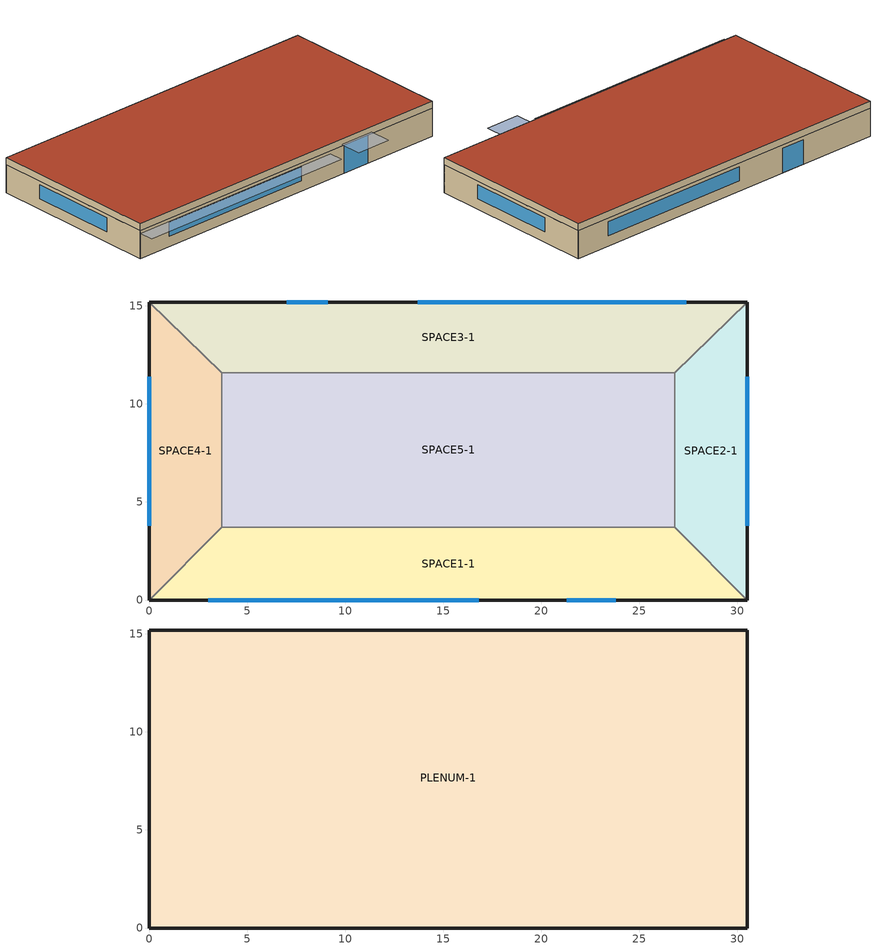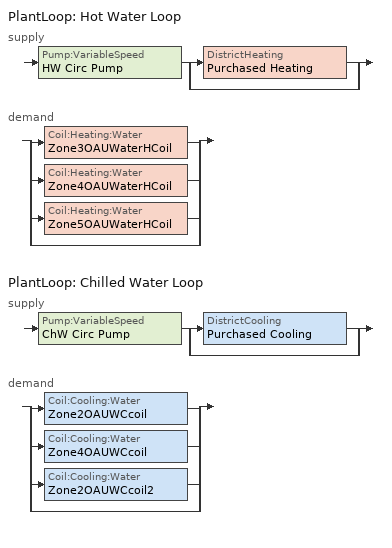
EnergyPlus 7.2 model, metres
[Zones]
SPACE1-1
 floor ground (FLOOR-SLAB-1): 26.8,3.7 30.5,0 0,0 3.7,3.7 z0
 wall outside (WALL-1): 0,0 30.5,0 z0:2.4
 wall to SPACE2-1 (INT-WALL-1): 30.5,0 26.8,3.7 z0:2.4
 wall to SPACE4-1 (INT-WALL-1): 3.7,3.7 0,0 z0:2.4
 wall to SPACE5-1 (INT-WALL-1): 26.8,3.7 3.7,3.7 z0:2.4
 window (Dbl Clr 3mm/13mm Air): 3,0 16.8,0 z0.9:2.1
 window (Sgl Grey 3mm): 21.3,0 23.8,0 z0:2.4
SPACE2-1
 floor ground (FLOOR-SLAB-1): 26.8,11.6 30.5,15.2 30.5,0 26.8,3.7 z0
 wall outside (WALL-1): 30.5,0 30.5,15.2 z0:2.4
 wall to SPACE3-1 (INT-WALL-1): 30.5,15.2 26.8,11.6 z0:2.4
 wall to SPACE5-1 (INT-WALL-1): 26.8,11.6 26.8,3.7 z0:2.4
 window (Dbl Clr 3mm/13mm Air): 30.5,3.8 30.5,11.4 z0.9:2.1
SPACE3-1
 floor ground (FLOOR-SLAB-1): 26.8,11.6 3.7,11.6 0,15.2 30.5,15.2 z0
 wall outside (WALL-1): 30.5,15.2 0,15.2 z0:2.4
 wall to SPACE4-1 (INT-WALL-1): 0,15.2 3.7,11.6 z0:2.4
 wall to SPACE5-1 (INT-WALL-1): 3.7,11.6 26.8,11.6 z0:2.4
 window (Dbl Clr 3mm/13mm Air): 27.4,15.2 13.7,15.2 z0.9:2.1
 window (Sgl Grey 3mm): 9.1,15.2 7,15.2 z0:2.1
SPACE4-1
 floor ground (FLOOR-SLAB-1): 3.7,3.7 0,0 0,15.2 3.7,11.6 z0
 wall outside (WALL-1): 0,15.2 0,0 z0:2.4
 wall to SPACE5-1 (INT-WALL-1): 3.7,3.7 3.7,11.6 z0:2.4
 window (Dbl Clr 3mm/13mm Air): 0,11.4 0,3.8 z0.9:2.1
SPACE5-1
 floor ground (FLOOR-SLAB-1): 26.8,11.6 26.8,3.7 3.7,3.7 3.7,11.6 z0
PLENUM-1
 floor to SPACE1-1 (CLNG-1): 26.8,3.7 30.5,0 0,0 3.7,3.7 z2.4
 floor to SPACE2-1 (CLNG-1): 26.8,11.6 30.5,15.2 30.5,0 26.8,3.7 z2.4
 floor to SPACE3-1 (CLNG-1): 26.8,11.6 3.7,11.6 0,15.2 30.5,15.2 z2.4
 floor to SPACE4-1 (CLNG-1): 3.7,3.7 0,0 0,15.2 3.7,11.6 z2.4
 floor to SPACE5-1 (CLNG-1): 26.8,11.6 26.8,3.7 3.7,3.7 3.7,11.6 z2.4
 wall outside (WALL-1): 0,0 30.5,0 30.5,15.2 0,15.2 0,0 z2.4:3
 roof outside (ROOF-1): 0,15.2 0,0 30.5,0 30.5,15.2 z3
shading: 0,-1.3 0,0 19.8,0 19.8,-1.3 z2.2; 21,-2 21,0 24.1,0 24.1,-2 z2.6
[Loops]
PlantLoop 'Hot Water Loop'
 supply: Pump:VariableSpeed 'HW Circ Pump' > split
  | DistrictHeating 'Purchased Heating'
  | bypass
 demand: split
  | Coil:Heating:Water 'Zone3OAUWaterHCoil'
  | Coil:Heating:Water 'Zone4OAUWaterHCoil'
  | Coil:Heating:Water 'Zone5OAUWaterHCoil'
  | bypass
PlantLoop 'Chilled Water Loop'
 supply: Pump:VariableSpeed 'ChW Circ Pump' > split
  | DistrictCooling 'Purchased Cooling'
  | bypass
 demand: split
  | Coil:Cooling:Water 'Zone2OAUWCcoil'
  | Coil:Cooling:Water 'Zone4OAUWCcoil'
  | Coil:Cooling:Water 'Zone2OAUWCcoil2'
  | bypass
[Building]
Building: North Axis {deg}=30; Terrain=City; Loads Convergence Tolerance Value=0.04; Temperature Convergence Tolerance Value {deltaC}=0.4; Solar Distribution=FullExterior; Maximum Number of Warmup Days=25; Minimum Number of Warmup Days=6
[Site:Location]
CHICAGO_IL_USA TMY2-94846: Latitude {deg}=41.78; Longitude {deg}=-87.75; Time Zone {hr}=-6; Elevation {m}=190
[Site:GroundTemperature:BuildingSurface]
20.03, 20.03, 20.13, 20.3, 20.43, 20.52, 20.62, 20.77, 20.78, 20.55, 20.44, 20.2
[SizingPeriod:DesignDay] Day of Month=21; Humidity Condition Type=Wetbulb; Barometric Pressure {Pa}=99063; Rain Indicator=No; Snow Indicator=No; Daylight Saving Time Indicator=No; Solar Model Indicator=ASHRAEClearSky
Name | Month | Day Type | Maximum Dry-Bulb Temperature {C} | Daily Dry-Bulb Temperature Range {deltaC} | Wetbulb or DewPoint at Maximum Dry-Bulb {C} | Wind Speed {m/s} | Wind Direction {deg} | Sky Clearness
CHICAGO_IL_USA Annual Cooling 1% Design Conditions DB/MCWB | 7 | SummerDesignDay | 31.5 | 10.7 | 23 | 5.3 | 230 | 1
CHICAGO_IL_USA Annual Heating 99% Design Conditions DB | 1 | WinterDesignDay | -17.3 | 0 | -17.3 | 4.9 | 270 | 0
[Material] Thermal Absorptance=0.9
Name | Roughness | Thickness {m} | Conductivity {W/m-K} | Density {kg/m3} | Specific Heat {J/kg-K} | Solar Absorptance | Visible Absorptance
RG01 | Rough | 0.0127 | 1.442 | 881 | 1674 | 0.65 | 0.65
BR01 | VeryRough | 0.0095 | 0.162 | 1121 | 1464 | 0.7 | 0.7
IN46 | VeryRough | 0.0762 | 0.023 | 24 | 1590 | 0.5 | 0.5
WD01 | MediumSmooth | 0.0191 | 0.115 | 513 | 1381 | 0.78 | 0.78
PW03 | MediumSmooth | 0.0127 | 0.115 | 545 | 1213 | 0.78 | 0.78
IN02 | Rough | 0.0901 | 0.043 | 10 | 837 | 0.75 | 0.75
GP01 | MediumSmooth | 0.0127 | 0.16 | 801 | 837 | 0.75 | 0.75
GP02 | MediumSmooth | 0.0159 | 0.16 | 801 | 837 | 0.75 | 0.75
CC03 | MediumRough | 0.1016 | 1.31 | 2243 | 837 | 0.65 | 0.65
[Material:NoMass]
MAT-CLNG-1: Roughness=Rough; Thermal Resistance {m2-K/W}=0.652259; Thermal Absorptance=0.65; Solar Absorptance=0.65; Visible Absorptance=0.65
[Material:AirGap]
AL21: Thermal Resistance {m2-K/W}=0.157
[WindowMaterial:Glazing] Optical Data Type=SpectralAverage; Thickness {m}=0.003; Infrared Transmittance at Normal Incidence=0; Front Side Infrared Hemispherical Emissivity=0.84; Back Side Infrared Hemispherical Emissivity=0.84; Conductivity {W/m-K}=0.9
Name | Solar Transmittance at Normal Incidence | Front Side Solar Reflectance at Normal Incidence | Back Side Solar Reflectance at Normal Incidence | Visible Transmittance at Normal Incidence | Front Side Visible Reflectance at Normal Incidence | Back Side Visible Reflectance at Normal Incidence
CLEAR 3MM | 0.837 | 0.075 | 0.075 | 0.898 | 0.081 | 0.081
GREY 3MM | 0.626 | 0.061 | 0.061 | 0.611 | 0.061 | 0.061
[WindowMaterial:Gas]
AIR 13MM: Gas Type=Air; Thickness {m}=0.0127
[Construction]
ROOF-1: RG01, BR01, IN46, WD01
WALL-1: WD01, PW03, IN02, GP01
CLNG-1: MAT-CLNG-1
FLOOR-SLAB-1: CC03
INT-WALL-1: GP02, AL21, GP02
Dbl Clr 3mm/13mm Air: CLEAR 3MM, AIR 13MM, CLEAR 3MM
Sgl Grey 3mm: GREY 3MM
[Coil:Heating:Gas]
Name | Availability Schedule | Gas Burner Efficiency | Nominal Capacity {W}
Zone2OAUHeatingCoil | OAUnitOASched_01 | 0.77 | 30000
Desiccant Regen Coil | FanAndCoilAvailSched | 0.8 | 100000
[ZoneControl:Thermostat] Control Type Schedule=Zone Control Type Sched; Control 1=Heating Setpoint with SB; Control 2=Cooling Setpoint with SB
Name | Zone or ZoneList
Zone 1 Thermostat | SPACE1-1
Zone 2 Thermostat | SPACE2-1
Zone 3 Thermostat | SPACE3-1
Zone 4 Thermostat | SPACE4-1
Zone 5 Thermostat | SPACE5-1
[Coil:Cooling:Water] Availability Schedule=OAUnitOASched_01; Design Air Flow Rate {m3/s}=0.84; Design Inlet Water Temperature {C}=6.67; Design Inlet Air Temperature {C}=30; Design Outlet Air Temperature {C}=11; Design Inlet Air Humidity Ratio {kgWater/kgDryAir}=0.014; Design Outlet Air Humidity Ratio {kgWater/kgDryAir}=0.008; Type of Analysis=SimpleAnalysis; Heat Exchanger Configuration=CrossFlow
Name | Design Water Flow Rate {m3/s}
Zone2OAUWCcoil2; Zone4OAUWCcoil | 0.002
Zone2OAUWCcoil | 0.001
[ZoneInfiltration:DesignFlowRate] Schedule=INFIL-SCH; Design Flow Rate Calculation Method=AirChanges/Hour; Air Changes per Hour {1/hr}=0.3; Constant Term Coefficient=1
Name | Zone or ZoneList
Space1_INF | SPACE1-1
Space2_INF; Space4_INF | SPACE4-1
Space3_INF | SPACE3-1
Space5_INF | SPACE5-1
[ZoneHVAC:OutdoorAirUnit] Availability Schedule=OAUnitOASched_01; Outdoor Air Flow Rate {m3/s}=0.42; Exhaust Air Flow Rate {m3/s}=0.42
Name | Zone | Outdoor Air Schedule | Supply Fan | Supply Fan Placement | Exhaust Fan | Exhaust Air Schedule | Unit Control Type | High Air Control Temperature Schedule | Low Air Control Temperature Schedule | Outdoor Air Unit List
Zone5DXOutAir | SPACE5-1 | OAUnitOASched_01 | Zone5OAUFan1 | BlowThrough | Zone5OAUExhaustFan1 | OAUnitOASched_01 | TemperatureControl | OAUHitemp2 | OAULotemp2 | Zone5OAUEquip1
Zone5WaterOutAir | SPACE5-1 | OAUnitOASched_01 | Zone5OAUFan2 | DrawThrough | Zone5OAUextFan1 | OAUnitOASched_01 | NeutralControl |  |  | Zone5OAUEquip2
Zone4OutAir | SPACE4-1 | OAUnitOASched_01 | Zone4OAUFan | BlowThrough | Zone4OAUextFan | OAUnitOASched_01 | NEUTRALCONTROL |  |  | Zone4OAEQLIST
Zone3OutAir | SPACE3-1 | OAUnitOASched_02 | Zone3OAUFan | DrawThrough | Zone3OAUextFan | OAUnitOASched_02 | NeutralControl |  |  | Zone3OAEQLIST
Zone2OutAir | SPACE2-1 | OAUnitOASched_01 | Zone2OAUFan | BlowThrough | Zone2OAUExhaustFan | OAUnitOASched_01 | TemperatureControl | OAUHiCtrlTemp | OAULoCtrlTemp | Zone2OAEQLIST
Zone1OutAir | SPACE1-1 | OAUnitOASched_01 | Zone1OAUFan | DrawThrough | Zone1OAUextFan | OAUnitOASched_01 | TemperatureControl | OAUHiCtrlTemp | OAULoCtrlTemp | Zone1OAEQLIST
[Fan:ConstantVolume] Availability Schedule=OAUnitOASched_01; Fan Efficiency=0.5; Pressure Rise {Pa}=75; Motor Efficiency=0.9; Motor In Airstream Fraction=1
Name | Maximum Flow Rate {m3/s}
Zone5OAUFan1; Zone5OAUExhaustFan1; Zone5OAUextFan1; Zone3OAUextFan; Zone4OAUFan; Zone4OAUextFan; Zone3OAUFan; Zone2OAUFan; Zone2OAUExhaustFan; Zone1OAUextFan; Zone1OAUFan | 0.42
Zone5OAUFan2 | 0.84
[ZoneHVAC:OutdoorAirUnit:EquipmentList]
Name | Component 1 | Component 2 | Component 3 | Component 4
Zone5OAUEquip1 | Z5Dessicant | Zone5A2AHeat Recovery | DX Cooling Coil System 5 | Zone5DESHCoil
Zone5OAUEquip2 | DX Cooling Coil System 52 | Zone5OAUWaterHCoil
Zone4OAEQLIST | Zone4OAUHX | Zone4OAUWCcoil | Zone4OAUWaterHCoil
Zone3OAEQLIST | Zone3OAUHX | DX Cooling Coil System 3 | Zone3OAUWaterHCoil
Zone2OAEQLIST | Zone2OAUHX | Zone2OAUWCcoil | Zone2OAUHeatingCoil | Zone2OAUWCcoil2
Zone1OAEQLIST | Zone1OAUHR | DX Cooling Coil System 1 | Zone1OAUHeatingCoil
[Dehumidifier:Desiccant:NoFans]
Z5Dessicant: Availability Schedule=FanAndCoilAvailSched; Control Type=LeavingMaximumHumidityRatioSetpoint; Leaving Maximum Humidity Ratio Setpoint {kgWater/kgDryAir}=0.007; Nominal Process Air Flow Rate {m3/s}=1; Nominal Process Air Velocity {m/s}=2.5; Rotor Power {W}=10; Regeneration Coil=Desiccant Regen Coil; Regeneration Fan=Desiccant Regen Fan; Performance Model Type=DEFAULT
[Fan:VariableVolume]
Desiccant Regen Fan: Availability Schedule=FanAndCoilAvailSched; Fan Efficiency=0.7; Pressure Rise {Pa}=600; Maximum Flow Rate {m3/s}=1.3; Fan Power Minimum Flow Rate Input Method=FixedFlowRate; Fan Power Minimum Air Flow Rate {m3/s}=0; Motor Efficiency=0.9; Motor In Airstream Fraction=1; Fan Power Coefficient 1=0; Fan Power Coefficient 2=1; Fan Power Coefficient 3=0; Fan Power Coefficient 4=0; Fan Power Coefficient 5=0
[HeatExchanger:AirToAir:FlatPlate] Ratio of Supply to Secondary hA Values=1; Nominal Electric Power {W}=0
Name | Availability Schedule | Flow Arrangement Type | Economizer Lockout | Nominal Supply Air Flow Rate {m3/s} | Nominal Supply Air Inlet Temperature {C} | Nominal Supply Air Outlet Temperature {C} | Nominal Secondary Air Flow Rate {m3/s} | Nominal Secondary Air Inlet Temperature {C}
Zone5A2AHeat Recovery | FanAndCoilAvailSched | CounterFlow | Yes | 0.4333 | 5 | 15 | 0.4333 | 20
Zone4OAUHX | OAUnitOASched_01 | CrossFlowBothUnmixed | No | 0.84 | 24 | 20 | 0.84 | 17
[CoilSystem:Cooling:DX]
Name | Availability Schedule | Cooling Coil
DX Cooling Coil System 5 | OAUnitOASched_01 | ACDXCoil 5
DX Cooling Coil System 52 | OAUnitOASched_01 | ACDXCoil 52
DX Cooling Coil System 3 | OAUnitOASched_01 | ACDXCoil 3
DX Cooling Coil System 1 | FanAndCoilAvailSched | ACDXCoil 1
[Coil:Cooling:DX:SingleSpeed] Rated Total Cooling Capacity {W}=autosize; Rated Sensible Heat Ratio=autosize; Rated COP {W/W}=3; Total Cooling Capacity Function of Temperature Curve=WindACCoolCapFT; Total Cooling Capacity Function of Flow Fraction Curve=WindACCoolCapFFF; Energy Input Ratio Function of Temperature Curve=WindACEIRFT; Energy Input Ratio Function of Flow Fraction Curve=WindACEIRFFF; Part Load Fraction Correlation Curve=WindACPLFFPLR
Name | Availability Schedule | Rated Air Flow Rate {m3/s}
ACDXCoil 5 | OAUnitOASched_01 | autosize
ACDXCoil 52 | FanAndCoilAvailSched | autosize
ACDXCoil 3 | OAUnitOASched_01 | 0.42
ACDXCoil 1 | FanAndCoilAvailSched | 0.42
[Coil:Heating:Electric] Availability Schedule=OAUnitOASched_01; Efficiency=0.99; Nominal Capacity {W}=30000
Zone5DESHCoil; Zone1OAUHeatingCoil
[Zone equipment]
SPACE5-1: Zone5WaterOutAir, Zone5DXOutAir
SPACE4-1: Zone4OutAir
SPACE3-1: Zone3OutAir
SPACE2-1: Zone2OutAir
SPACE1-1: Zone1OutAir
[Sizing:Plant]
Chilled Water Loop: Loop Type=Cooling; Design Loop Exit Temperature {C}=15; Loop Design Temperature Difference {deltaC}=5
[Sizing:Zone] Zone Cooling Design Supply Air Temperature Input Method=SupplyAirTemperature; Zone Cooling Design Supply Air Temperature {C}=12; Zone Heating Design Supply Air Temperature Input Method=SupplyAirTemperature; Zone Heating Design Supply Air Temperature {C}=50; Zone Cooling Design Supply Air Humidity Ratio {kgWater/kgDryAir}=0.008; Zone Heating Design Supply Air Humidity Ratio {kgWater/kgDryAir}=0.008; Heating Design Air Flow Method=DesignDay; Heating Design Air Flow Rate {m3/s}=0
Name | Design Specification Outdoor Air Object | Zone Heating Sizing Factor | Zone Cooling Sizing Factor | Cooling Design Air Flow Method | Cooling Design Air Flow Rate {m3/s}
SPACE5-1 | SZ DSOA SPACE5-1 | 1.5 | 1.5 | Flow/Zone | 0.42
SPACE1-1 | SZ DSOA SPACE1-1 | 0 | 0 | DesignDay | 0
SPACE2-1 | SZ DSOA SPACE2-1 | 0 | 0 | DesignDay | 0
SPACE3-1 | SZ DSOA SPACE3-1 | 0 | 0 | DesignDay | 0
SPACE4-1 | SZ DSOA SPACE4-1 | 0 | 0 | DesignDay | 0
[DesignSpecification:OutdoorAir] Outdoor Air Method=Flow/Zone; Outdoor Air Flow per Person {m3/s-person}=0; Outdoor Air Flow per Zone Floor Area {m3/s-m2}=0; Outdoor Air Flow per Zone {m3/s}=0.42
SZ DSOA SPACE5-1; SZ DSOA SPACE1-1; SZ DSOA SPACE2-1; SZ DSOA SPACE3-1; SZ DSOA SPACE4-1
[Coil:Heating:Water] Availability Schedule=OAUnitOASched_01; U-Factor Times Area Value {W/K}=400; Maximum Water Flow Rate {m3/s}=0.0005; Performance Input Method=NominalCapacity; Rated Capacity {W}=30000; Rated Inlet Water Temperature {C}=82.2; Rated Inlet Air Temperature {C}=16.6; Rated Outlet Water Temperature {C}=71.1; Rated Outlet Air Temperature {C}=32.2
Zone5OAUWaterHCoil; Zone4OAUWaterHCoil; Zone3OAUWaterHCoil
[Pump:VariableSpeed] Rated Pump Head {Pa}=300000; Motor Efficiency=0.87; Fraction of Motor Inefficiencies to Fluid Stream=0; Coefficient 1 of the Part Load Performance Curve=0; Coefficient 2 of the Part Load Performance Curve=1; Coefficient 3 of the Part Load Performance Curve=0; Coefficient 4 of the Part Load Performance Curve=0; Minimum Flow Rate {m3/s}=0; Pump Control Type=INTERMITTENT
Name | Rated Flow Rate {m3/s} | Rated Power Consumption {W}
HW Circ Pump | 0.002 | 900
ChW Circ Pump | 0.004 | 1800
[DistrictHeating]
Purchased Heating: Nominal Capacity {W}=1000000
[PlantLoop] Fluid Type=Water; Maximum Loop Temperature {C}=100; Maximum Loop Flow Rate {m3/s}=0.002; Minimum Loop Flow Rate {m3/s}=0; Plant Loop Volume {m3}=autocalculate; Load Distribution Scheme=Optimal
Name | Plant Equipment Operation Scheme | Minimum Loop Temperature {C}
Hot Water Loop | Hot Loop Operation | 2
Chilled Water Loop | Chilled Loop Operation | 1
[PlantEquipmentList]
heating plant: Purchased Heating
cooling plant: Purchased Cooling
[PlantEquipmentOperation:HeatingLoad]
Purchased Heating Only: Load Range 1 Lower Limit {W}=0; Load Range 1 Upper Limit {W}=1000000; Range 1 Equipment List=heating plant
[PlantEquipmentOperationSchemes] Control Scheme 1 Schedule=ON
Name | Control Scheme 1
Hot Loop Operation | Purchased Heating Only
Chilled Loop Operation | Purchased Cooling Only
[SetpointManager:Scheduled] Control Variable=Temperature
Name | Schedule | Setpoint Node or NodeList
Hot Water Loop Setpoint Manager | HW Loop Temp Schedule | Hot Water Loop Setpoint Node List
Chilled Water Loop Setpoint Manager | CW Loop Temp Schedule | Chilled Water Loop Setpoint Node List
[HeatExchanger:AirToAir:SensibleAndLatent] Availability Schedule=OAUnitOASched_01; Nominal Supply Air Flow Rate {m3/s}=0.42; Sensible Effectiveness at 100% Heating Air Flow=0.76; Latent Effectiveness at 100% Heating Air Flow=0.68; Sensible Effectiveness at 75% Heating Air Flow=0.81; Latent Effectiveness at 75% Heating Air Flow=0.73; Sensible Effectiveness at 100% Cooling Air Flow=0.76; Latent Effectiveness at 100% Cooling Air Flow=0.68; Sensible Effectiveness at 75% Cooling Air Flow=0.81; Latent Effectiveness at 75% Cooling Air Flow=0.73; Nominal Electric Power {W}=200; Supply Air Outlet Temperature Control=No; Heat Exchanger Type=Plate; Frost Control Type=None; Threshold Temperature {C}=1.7; Initial Defrost Time Fraction=0.083; Rate of Defrost Time Fraction Increase {1/K}=0.012; Economizer Lockout=No
Zone3OAUHX; Zone2OAUHX; Zone1OAUHR
[DistrictCooling]
Purchased Cooling: Nominal Capacity {W}=1000000
[PlantEquipmentOperation:CoolingLoad]
Purchased Cooling Only: Load Range 1 Lower Limit {W}=0; Load Range 1 Upper Limit {W}=1000000; Range 1 Equipment List=cooling plant
[ThermostatSetpoint:SingleHeating]
Heating Setpoint with SB: Setpoint Temperature Schedule=Heating Setpoints
[ThermostatSetpoint:SingleCooling]
Cooling Setpoint with SB: Setpoint Temperature Schedule=Cooling Setpoints
[Zone] Type=1; Multiplier=1
Name | Ceiling Height {m} | Volume {m3}
PLENUM-1 | 0.6096 | 283.2
SPACE1-1; SPACE3-1 | 2.4384 | 239.247
SPACE2-1; SPACE4-1 | 2.4384 | 103.311
SPACE5-1 | 2.4384 | 447.683
[People] Number of People Schedule=BLDG Sch   1; Number of People Calculation Method=people; Fraction Radiant=0.3; Activity Level Schedule=Activity Sch
Name | Zone or ZoneList | Number of People
SPACE1-1 People 1 | SPACE1-1 | 50
SPACE2-1 People 1 | SPACE2-1 | 5
SPACE3-1 People 1 | SPACE3-1 | 5
SPACE4-1 People 1 | SPACE4-1 | 5
SPACE5-1 People 1 | SPACE5-1 | 20
[Lights] Schedule=BLDG Sch   3; Design Level Calculation Method=LightingLevel; Return Air Fraction=0; Fraction Radiant=0.59; Fraction Visible=0.2; Fraction Replaceable=0
Name | Zone or ZoneList | Lighting Level {W}
SPACE1-1 Lights 1 | SPACE1-1 | 1584
SPACE2-1 Lights 1 | SPACE2-1 | 684
SPACE3-1 Lights 1 | SPACE3-1 | 684
SPACE4-1 Lights 1 | SPACE4-1 | 684
SPACE5-1 Lights 1 | SPACE5-1 | 2964
[ElectricEquipment] Schedule=BLDG Sch   2; Design Level Calculation Method=EquipmentLevel; Fraction Latent=0; Fraction Radiant=0.3; Fraction Lost=0
Name | Zone or ZoneList | Design Level {W}
SPACE1-1 ElecEq 1 | SPACE1-1 | 1056
SPACE2-1 ElecEq 1 | SPACE2-1 | 456
SPACE3-1 ElecEq 1 | SPACE3-1 | 456
SPACE4-1 ElecEq 1 | SPACE4-1 | 456
SPACE5-1 ElecEq 1 | SPACE5-1 | 1976
[Schedule:Compact]
Zone Control Type Sched: Through: 3/31, For: AllDays, Until: 24:00, 1, Through: 9/30, For: AllDays, Until: 24:00, 2, Through: 12/31, For: AllDays, Until: 24:00, 1
OAUHitemp2: Through: 12/31, For: AllDays, Until: 7:00, 20, Until: 17:00, 18, Until: 24:00, 20
OAULotemp2: Through: 12/31, For: AllDays, Until: 7:00, 10, Until: 17:00, 13, Until: 24:00, 10
OAUnitOASched_02: Through: 12/31, For: AllDays, Until: 7:00, .8, Until:12:00, 1, Until:18:00, .7, Until:24:00, 0
OAULoCtrlTemp: Through: 12/31, For: AllDays, Until: 24:00, 10
OAUHiCtrlTemp: Through: 12/31, For: AllDays, Until: 24:00, 15
INFIL-SCH: Through: 3/31, For: AllDays, Until: 24:00, 1, Through: 10/31, For: AllDays, Until: 24:00, 0, Through: 12/31, For: AllDays, Until: 24:00, 1
Activity Sch: Through: 12/31, For: AllDays, Until: 24:00, 131.8
BLDG Sch   1: Through: 12/31, For: Weekdays SummerDesignDay WinterDesignDay, Until: 6:00, 0, Until: 7:00, 0.1, Until: 8:00, 0.5, Until: 12:00, 1, Until: 13:00, 0.5, Until: 16:00, 1, Until: 17:00, 0.5, Until: 18:00, 0.1, Until: 24:00, 0, For: AllOtherDays, Until: 24:00, 0
BLDG Sch   2: Through: 12/31, For: Weekdays SummerDesignDay WinterDesignDay, Until: 8:00, 0, Until: 18:00, 1, Until: 24:00, 0, For: AllOtherDays, Until: 24:00, 0
BLDG Sch   3: Through: 12/31, For: Weekdays SummerDesignDay WinterDesignDay, Until: 6:00, 0.05, Until: 7:00, 0.2, Until: 17:00, 1, Until: 18:00, 0.5, Until: 24:00, 0.05, For: AllOtherDays, Until: 24:00, 0.05
ON; OAUnitOASched_01: Through: 12/31, For: AllDays, Until: 24:00, 1
CW Loop Temp Schedule: Through: 12/31, For: AllDays, Until: 24:00, 6.67
HW Loop Temp Schedule: Through: 12/31, For: AllDays, Until: 24:00, 60
FanAndCoilAvailSched: Through: 3/31, For: AllDays, Until: 24:00, 0, Through: 9/30, For: Weekdays SummerDesignDay, Until: 7:00, 1, Until: 17:00, 1, Until: 24:00, 1, For: AllOtherDays, Until: 24:00, 0, Through: 12/31, For: AllDays, Until: 24:00, 1
Heating Setpoints: Through: 12/31, For: AllDays, Until: 7:00, 15, Until: 17:00, 20, Until: 24:00, 15
Cooling Setpoints: Through: 12/31, For: AllDays, Until: 7:00, 20, Until: 17:00, 20, Until: 24:00, 20
[Curve:Quadratic]
Name | Coefficient1 Constant | Coefficient2 x | Coefficient3 x**2 | Minimum Value of x | Maximum Value of x
WindACCoolCapFFF | 0.8 | 0.2 | 0 | 0.5 | 1.5
WindACEIRFFF | 1.1552 | -0.1808 | 0.0256 | 0.5 | 1.5
WindACPLFFPLR | 0.85 | 0.15 | 0 | 0 | 1
[Curve:Biquadratic] Minimum Value of x=12.77778; Maximum Value of x=23.88889; Minimum Value of y=18; Maximum Value of y=46.11111
Name | Coefficient1 Constant | Coefficient2 x | Coefficient3 x**2 | Coefficient4 y | Coefficient5 y**2 | Coefficient6 x*y
WindACCoolCapFT | 0.942588 | 0.00954335 | 0.00068377 | -0.0110427 | 5.249e-06 | -9.72e-06
WindACEIRFT | 0.342414 | 0.034885 | -0.0006237 | 0.00497722 | 0.000437951 | -0.000728028
